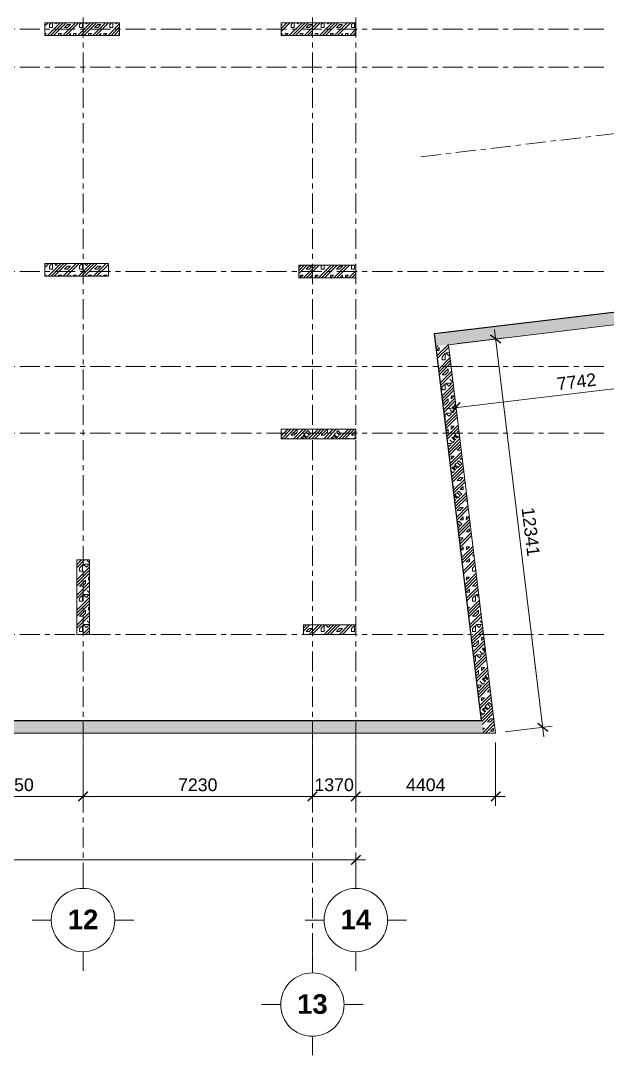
# Model space of a CAD drawing. Header units: millimetres. Extents: x -23040 to 110735, y -14554 to 50786.
# Drawn here: x 30435 to 48925, y -13278 to 19364 of the extents above; entities that cross this region are included whole.
import ezdxf

# ---------------------------------------------------------------- set-up
doc = ezdxf.new("R2010")
doc.units = ezdxf.units.MM
doc.linetypes.add('Grid Line', pattern=[22.225, 12.7, -3.175, 3.175, -3.175])
for name, color, linetype, lineweight in [('DIM', 1, 'Continuous', 5), ('HATCH-TUONG', 152, 'Continuous', 9), ('KH', 6, 'Continuous', 5), ('NET CAT', 3, 'Continuous', 5), ('NET-CAT', 3, 'Continuous', 9), ('TRUC', 225, 'Continuous', 5)]:
    doc.layers.add(name, color=color, linetype=linetype, lineweight=lineweight)
doc.styles.add('Arial_B', font='arialbd_1.ttf', dxfattribs={"height": 619.047619})
doc.styles.add('TA1', font='arial_1.ttf')
doc.dimstyles.new('D_200_KTx2', dxfattribs={"dimtxt": 400, "dimasz": 300, "dimexe": 300, "dimexo": 300, "dimgap": 160, "dimtad": 1, "dimdec": 0, "dimzin": 9, "dimtxsty": 'TA1', "dimblk": 'ARCHTICK', "dimcen": 1, "dimdle": 300, "dimclrd": 256, "dimclre": 256, "dimclrt": 7, "dimadec": 0, "dimazin": 0, "dimtfac": 1, "dimtdec": 0, "dimtix": 1, "dimtmove": 1, "dimatfit": 3, "dimldrblk": 'ARCHTICK', "dimfxl": 0, "dimtolj": 1, "dimtzin": 0, "dimlwd": -1, "dimlwe": -1, "dimarcsym": 0})
pattern_1 = [(45, (95.25, 0), (-476.2456, 476.2456), []), (45, (190.5, 0), (-476.2456, 476.2456), []), (45, (0, 0), (-476.2456, 476.2456), []), (45, (476.25, 0), (-476.2456, 476.2456), []), (45, (571.5, 0), (-476.2456, 476.2456), []), (0, (381, 95.25), (0, 952.5), [95.25, -857.25]), (0, (476.25, 190.5), (0, 952.5), [95.25, -857.25]), (45, (381, 95.25), (0, 952.4912), [134.683, -1212.342]), (45, (476.25, 95.25), (0, 952.4912), [134.683, -1212.342]), (0, (381, 95.25), (0, 952.5), [95.25, -857.25]), (90, (-95.25, 95.25), (-952.5, 6e-14), [95.25, -857.25]), (90, (0, 95.25), (-952.5, 6e-14), [190.5, -762]), (45, (-95.25, 190.5), (0, 952.4912), [134.683, -1212.342]), (90, (762, 381), (-952.5, 6e-14), [95.25, -857.25]), (0, (666.75, 381), (0, 952.5), [95.25, -857.25]), (45, (666.75, 381), (0, 952.4912), [134.683, -1212.342]), (0, (857.25, 95.25), (0, 952.5), [95.25, -857.25]), (0, (857.25, 571.5), (0, 952.5), [95.25, -857.25]), (90, (1047.75, 666.75), (-952.5, 6e-14), [95.25, -857.25]), (45, (857.25, 571.5), (0, 952.4912), [269.367, -1077.658]), (45, (952.5, 571.5), (0, 952.4912), [134.683, -1212.342]), (45, (1143, 762), (0, 952.4912), [134.683, -1212.342]), (0, (1143, 857.25), (0, 952.5), [95.25, -857.25]), (90, (1143, 762), (-952.5, 6e-14), [95.25, -857.25]), (0, (476.25, 762), (0, 952.5), [95.25, -857.25]), (0, (666.75, 857.25), (0, 952.5), [95.25, -857.25]), (90, (571.5, 762), (-952.5, 6e-14), [95.25, -857.25]), (90, (666.75, 762), (-952.5, 6e-14), [95.25, -857.25]), (45, (476.25, 762), (0, 952.4912), [134.683, -1212.342]), (45, (666.75, 762), (0, 952.4912), [134.683, -1212.342]), (135, (119, 214.8), (-952.4912, 6e-14), [134.683, -1212.342]), (135, (238.1, 333.4), (-952.4912, 6e-14), [134.683, -1212.342]), (135, (309.56, 404.8), (-952.4912, 6e-14), [134.683, -1212.342]), (135, (333.4, 428.6), (-952.4912, 6e-14), [134.683, -1212.342]), (135, (381, 476.25), (-952.4912, 6e-14), [134.683, -1212.342]), (135, (404.8, 500.06), (-952.4912, 6e-14), [134.683, -1212.342]), (135, (476.25, 571.5), (-952.4912, 6e-14), [134.683, -1212.342]), (135, (523.9, 619.1), (-952.4912, 6e-14), [134.683, -1212.342]), (45, (119, 214.8), (0, 952.4912), [95.25, -1251.775]), (45, (238.1, 333.4), (0, 952.4912), [67.361, -1279.665]), (45, (404.8, 500.06), (0, 952.4912), [67.361, -1279.665]), (45, (309.56, 595.3), (0, 952.4912), [67.361, -1279.665]), (45, (476.25, 571.5), (0, 952.4912), [67.361, -1279.665]), (45, (381, 666.75), (0, 952.4912), [67.361, -1279.665]), (0, (24.2, 309.5), (0, 952.5), [190.043, -762.457]), (0, (238.1, 523.9), (0, 952.5), [95.25, -857.25])]

# ---------------------------------------------------------------- blocks, each defined once
blk = doc.blocks.new('_ArchTick')
at = {"color": 0, "const_width": 0.15}
blk.add_lwpolyline([(-0.5, -0.5), (0.5, 0.5)], dxfattribs=at)
blk = doc.blocks.new('*D73')
at = {"layer": 'Defpoints', "color": 0, "transparency": 16777216}
for p in [(28051, -3110), (32401, -3110), (32401, -5110)]:
    blk.add_point(p, dxfattribs=at)
at = {"layer": 'DIM', "transparency": 16777216}
for p, q in [((28051, -3410), (28051, -5410)), ((32401, -3410), (32401, -5410)), ((27751, -5110), (32701, -5110))]:
    blk.add_line(p, q, dxfattribs=at)
at = {"layer": 'DIM', "transparency": 16777216, "xscale": 300, "yscale": 300, "zscale": 300, "rotation": 180}
blk.add_blockref('_ArchTick', (28051, -5110), dxfattribs=at)
at = {"layer": 'DIM', "transparency": 16777216, "xscale": 300, "yscale": 300, "zscale": 300}
blk.add_blockref('_ArchTick', (32401, -5110), dxfattribs=at)
at = {"layer": 'DIM', "color": 7, "transparency": 16777216, "insert": (30226, -4746), "char_height": 400, "attachment_point": 5, "style": 'TA1'}
blk.add_mtext('\\A1;4350', dxfattribs=at)
blk = doc.blocks.new('*D74')
at = {"layer": 'Defpoints', "color": 0, "transparency": 16777216}
for p in [(32401, -3110), (39631, -3110), (39631, -5110)]:
    blk.add_point(p, dxfattribs=at)
at = {"layer": 'DIM', "transparency": 16777216}
for p, q in [((32401, -3410), (32401, -5410)), ((39631, -3410), (39631, -5410)), ((32101, -5110), (39931, -5110))]:
    blk.add_line(p, q, dxfattribs=at)
at = {"layer": 'DIM', "transparency": 16777216, "xscale": 300, "yscale": 300, "zscale": 300, "rotation": 180}
blk.add_blockref('_ArchTick', (32401, -5110), dxfattribs=at)
at = {"layer": 'DIM', "transparency": 16777216, "xscale": 300, "yscale": 300, "zscale": 300}
blk.add_blockref('_ArchTick', (39631, -5110), dxfattribs=at)
at = {"layer": 'DIM', "color": 7, "transparency": 16777216, "insert": (36016, -4746), "char_height": 400, "attachment_point": 5, "style": 'TA1'}
blk.add_mtext('\\A1;7230', dxfattribs=at)
blk = doc.blocks.new('*D75')
at = {"layer": 'Defpoints', "color": 0, "transparency": 16777216}
for p in [(39631, -3110), (41001, -3110), (41001, -5110)]:
    blk.add_point(p, dxfattribs=at)
at = {"layer": 'DIM', "transparency": 16777216}
for p, q in [((39631, -3410), (39631, -5410)), ((41001, -3410), (41001, -5410)), ((39631, -5110), (39331, -5110)), ((39631, -5110), (41001, -5110)), ((41001, -5110), (41301, -5110))]:
    blk.add_line(p, q, dxfattribs=at)
at = {"layer": 'DIM', "transparency": 16777216, "xscale": 300, "yscale": 300, "zscale": 300}
blk.add_blockref('_ArchTick', (39631, -5110), dxfattribs=at)
at = {"layer": 'DIM', "transparency": 16777216, "xscale": 300, "yscale": 300, "zscale": 300, "rotation": 180}
blk.add_blockref('_ArchTick', (41001, -5110), dxfattribs=at)
at = {"layer": 'DIM', "color": 7, "transparency": 16777216, "insert": (40316, -4746), "char_height": 400, "attachment_point": 5, "style": 'TA1'}
blk.add_mtext('\\A1;1370', dxfattribs=at)
blk = doc.blocks.new('*D76')
at = {"layer": 'Defpoints', "color": 0, "transparency": 16777216}
for p in [(-8499, -6686), (41001, -6686), (41001, -7110)]:
    blk.add_point(p, dxfattribs=at)
at = {"layer": 'DIM', "transparency": 16777216}
for p, q in [((-8799, -7110), (41301, -7110)), ((-8499, -6986), (-8499, -7410)), ((41001, -6986), (41001, -7410))]:
    blk.add_line(p, q, dxfattribs=at)
at = {"layer": 'DIM', "transparency": 16777216, "xscale": 300, "yscale": 300, "zscale": 300, "rotation": 180}
blk.add_blockref('_ArchTick', (-8499, -7110), dxfattribs=at)
at = {"layer": 'DIM', "transparency": 16777216, "xscale": 300, "yscale": 300, "zscale": 300}
blk.add_blockref('_ArchTick', (41001, -7110), dxfattribs=at)
at = {"layer": 'DIM', "color": 7, "transparency": 16777216, "insert": (16251, -6746), "char_height": 400, "attachment_point": 5, "style": 'TA1'}
blk.add_mtext('\\A1;49500', dxfattribs=at)
blk = doc.blocks.new('Grid - FamilyAL-KH TRUC-550400-MẶT BẰNG HẦM 2')
at = {"layer": 'KH'}
for p, q in [((0, 7), (0, 4)), ((-8, -1), (-5, -1)), ((8, -1), (5, -1)), ((0, -9), (0, -6))]:
    blk.add_line(p, q, dxfattribs=at)
blk.add_circle((0, -1), 5, dxfattribs=at)
blk = doc.blocks.new('*D98')
at = {"layer": 'Defpoints', "color": 0, "transparency": 16777216}
for p in [(43917, 9141), (51891, 7656), (44154, 7157)]:
    blk.add_point(p, dxfattribs=at)
at = {"layer": 'DIM', "transparency": 16777216}
for p, q in [((43952, 8843), (44190, 6859)), ((51856, 7954), (51805, 8376)), ((52139, 8113), (43857, 7121))]:
    blk.add_line(p, q, dxfattribs=at)
at = {"layer": 'DIM', "transparency": 16777216, "xscale": 300, "yscale": 300, "zscale": 300}
for p, rotation in [((51841, 8078), 6.830649259233477), ((44154, 7157), 186.8306492592335)]:
    blk.add_blockref('_ArchTick', p, dxfattribs=dict(at, rotation=rotation))
at = {"layer": 'DIM', "color": 7, "transparency": 16777216, "insert": (47955, 7976), "char_height": 400, "attachment_point": 5, "rotation": 6.8306, "style": 'TA1'}
blk.add_mtext('\\A1;7742', dxfattribs=at)
blk = doc.blocks.new('*D108')
at = {"layer": 'Defpoints', "color": 0, "transparency": 16777216}
for p in [(41001, -3110), (45405, -3110), (45405, -5110)]:
    blk.add_point(p, dxfattribs=at)
at = {"layer": 'DIM', "transparency": 16777216}
for p, q in [((41001, -3410), (41001, -5410)), ((45405, -3410), (45405, -5410)), ((40701, -5110), (45705, -5110))]:
    blk.add_line(p, q, dxfattribs=at)
at = {"layer": 'DIM', "transparency": 16777216, "xscale": 300, "yscale": 300, "zscale": 300, "rotation": 180}
blk.add_blockref('_ArchTick', (41001, -5110), dxfattribs=at)
at = {"layer": 'DIM', "transparency": 16777216, "xscale": 300, "yscale": 300, "zscale": 300}
blk.add_blockref('_ArchTick', (45405, -5110), dxfattribs=at)
at = {"layer": 'DIM', "color": 7, "transparency": 16777216, "insert": (43203, -4746), "char_height": 400, "attachment_point": 5, "style": 'TA1'}
blk.add_mtext('\\A1;4404', dxfattribs=at)
blk = doc.blocks.new('*D109')
at = {"layer": 'Defpoints', "color": 0, "transparency": 16777216}
for p in [(43917, 9141), (45406, 9322), (45405, -3110)]:
    blk.add_point(p, dxfattribs=at)
at = {"layer": 'DIM', "transparency": 16777216}
for p, q in [((46930, -3227), (45370, 9620)), ((44215, 9177), (45704, 9358)), ((45703, -3074), (47192, -2893))]:
    blk.add_line(p, q, dxfattribs=at)
at = {"layer": 'DIM', "transparency": 16777216, "xscale": 300, "yscale": 300, "zscale": 300}
for p, rotation in [((45406, 9322), 96.92598130922812), ((46894, -2929), 276.9259813092281)]:
    blk.add_blockref('_ArchTick', p, dxfattribs=dict(at, rotation=rotation))
at = {"layer": 'DIM', "color": 7, "transparency": 16777216, "insert": (46512, 3240), "char_height": 400, "attachment_point": 5, "rotation": 276.926, "style": 'TA1', "bg_fill": 3, "box_fill_scale": 1.1, "bg_fill_color": 256, "bg_fill_true_color": 13158600, "bg_fill_transparency": 0}
blk.add_mtext('\\A1;12341', dxfattribs=at)

msp = doc.modelspace()

# ---------------------------------------------------------------- hatches: boundary and pattern name
at = {"layer": 'HATCH-TUONG', "lineweight": 5}
h = msp.add_hatch(dxfattribs=at)
h.set_pattern_fill('FP_1', color=256, style=0, pattern_type=2)
h.set_pattern_definition(pattern_1)
h.paths.add_polyline_path([(43529.5, 9094.8), (104445.2, 16400.8), (104334.2, 16780.3), (43482.5, 9482)], flags=0)
h = msp.add_hatch(dxfattribs=at)
h.set_pattern_fill('FP_1', color=256, style=0, pattern_type=2)
h.set_pattern_definition(pattern_1)
h.paths.add_polyline_path([(45404.9, -3110.1), (43916.7, 9141.3), (43529.5, 9094.8), (45012.1, -3110.1)], flags=0)
h = msp.add_hatch(dxfattribs=at)
h.set_pattern_fill('FP_1', color=256, style=0, pattern_type=2)
h.set_pattern_definition(pattern_1)
h.paths.add_polyline_path([(45002, -3110.1), (45012.1, -3110.1), (44964.7, -2720.1), (-3499.5, -2720.1), (-3499.5, -3110.1), (33435.9, -3110.1)], flags=0)
at = {"layer": 'NET CAT'}
h = msp.add_hatch(dxfattribs=at)
h.set_pattern_fill('FP_1', color=256, style=0, pattern_type=2)
h.set_pattern_definition(pattern_1)
h.paths.add_polyline_path([(33550.5, 18899.9), (33550.5, 19299.9), (31200.5, 19299.9), (31200.5, 18899.9), (33435.9, 18899.9)], flags=0)
h = msp.add_hatch(dxfattribs=at)
h.set_pattern_fill('FP_1', color=256, style=0, pattern_type=2)
h.set_pattern_definition(pattern_1)
h.paths.add_polyline_path([(40990.5, 18899.9), (40990.5, 19299.9), (38640.5, 19299.9), (38640.5, 18899.9)], flags=0)
h = msp.add_hatch(dxfattribs=at)
h.set_pattern_fill('FP_1', color=256, style=0, pattern_type=2)
h.set_pattern_definition(pattern_1)
h.paths.add_polyline_path([(33200.5, 11299.9), (33200.5, 11699.9), (31200.5, 11699.9), (31200.5, 11299.9)], flags=0)
h = msp.add_hatch(dxfattribs=at)
h.set_pattern_fill('FP_1', color=256, style=0, pattern_type=2)
h.set_pattern_definition(pattern_1)
h.paths.add_polyline_path([(41000.5, 11249.9), (41000.5, 11649.9), (39200.5, 11649.9), (39200.5, 11249.9)], flags=0)
h = msp.add_hatch(dxfattribs=at)
h.set_pattern_fill('FP_1', color=256, style=0, pattern_type=2)
h.set_pattern_definition(pattern_1)
h.paths.add_polyline_path([(41000.5, 6174.9), (41000.5, 6474.9), (38650.5, 6474.9), (38650.5, 6174.9)], flags=0)
h = msp.add_hatch(dxfattribs=at)
h.set_pattern_fill('FP_1', color=256, style=0, pattern_type=2)
h.set_pattern_definition(pattern_1)
h.paths.add_polyline_path([(32600.5, -0.1), (32600.5, 2349.9), (32200.5, 2349.9), (32200.5, -0.1)], flags=0)
h = msp.add_hatch(dxfattribs=at)
h.set_pattern_fill('FP_1', color=256, style=0, pattern_type=2)
h.set_pattern_definition(pattern_1)
h.paths.add_polyline_path([(41000.5, -0.1), (41000.5, 299.9), (39350.5, 299.9), (39350.5, -0.1)], flags=0)

# ---------------------------------------------------------------- linework, layer by layer
at = {"layer": 'NET CAT', "lineweight": 13}
for p, q in [((33550.5, 19299.9), (31200.5, 19299.9)), ((31200.5, 19299.9), (31200.5, 18899.9)), ((33550.5, 18899.9), (33550.5, 19299.9)), ((40990.5, 19299.9), (38640.5, 19299.9)), ((38640.5, 19299.9), (38640.5, 18899.9)), ((40990.5, 18899.9), (40990.5, 19299.9)), ((31200.5, 18899.9), (33550.5, 18899.9)), ((38640.5, 18899.9), (40990.5, 18899.9)), ((33200.5, 11699.9), (31200.5, 11699.9)), ((31200.5, 11699.9), (31200.5, 11299.9)), ((33200.5, 11299.9), (33200.5, 11699.9)), ((41000.5, 11649.9), (39200.5, 11649.9)), ((39200.5, 11649.9), (39200.5, 11249.9)), ((41000.5, 11249.9), (41000.5, 11649.9)), ((31200.5, 11299.9), (33200.5, 11299.9)), ((39200.5, 11249.9), (41000.5, 11249.9)), ((41000.5, 6474.9), (38650.5, 6474.9)), ((38650.5, 6474.9), (38650.5, 6174.9)), ((41000.5, 6174.9), (41000.5, 6474.9)), ((38650.5, 6174.9), (41000.5, 6174.9)), ((32200.5, 2349.9), (32200.5, -0.1)), ((32600.5, 2349.9), (32200.5, 2349.9)), ((32600.5, -0.1), (32600.5, 2349.9)), ((41000.5, 299.9), (39350.5, 299.9)), ((39350.5, 299.9), (39350.5, -0.1)), ((41000.5, -0.1), (41000.5, 299.9)), ((32200.5, -0.1), (32600.5, -0.1)), ((39350.5, -0.1), (41000.5, -0.1))]:
    msp.add_line(p, q, dxfattribs=at)
at = {"layer": 'NET-CAT'}
for p, q in [((104321.3, 16788.8), (43471.3, 9490.7)), ((43916.7, 9141.3), (104837.8, 16447.9)), ((43471.3, 9490.7), (44953.4, -2710.1)), ((45404.9, -3110.1), (43916.7, 9141.3)), ((44953.4, -2710.1), (-3099.5, -2710.1)), ((-3499.5, -3110.1), (45404.9, -3110.1))]:
    msp.add_line(p, q, dxfattribs=at)
at = {"layer": 'NET-CAT', "lineweight": 15}
for p, q in [((43482.5, 9482), (104334.2, 16780.3)), ((44964.7, -2720.1), (43482.5, 9482)), ((-3109.5, -2720.1), (44964.7, -2720.1))]:
    msp.add_line(p, q, dxfattribs=at)
at = {"layer": 'TRUC', "linetype": 'Grid Line', "ltscale": 50}
for p, q in [((32400.5, 47249.9), (32400.5, -7610.1)), ((39630.5, 47249.9), (39630.5, -10277.6)), ((41000.5, 47249.9), (41000.5, -7610.1)), ((43048.1, 15069), (107566.1, 22797.3)), ((48819.1, 19099.9), (-15192.4, 19099.9)), ((48819.1, 17899.9), (-17507, 17899.9)), ((48819.1, 11449.9), (-15192.4, 11449.9)), ((48819.1, 8449.9), (-17507, 8449.9)), ((48819.1, 6349.9), (-15192.4, 6349.9)), ((48819.1, -0.1), (-15192.4, -0.1))]:
    msp.add_line(p, q, dxfattribs=at)

# ---------------------------------------------------------------- block references
at = {"lineweight": 5, "xscale": 199.9999999999999, "yscale": 199.9999999999999, "zscale": 199.9999999999999, "rotation": 180}
for p in [(32400.5, -9210.1), (41000.5, -9210.1), (39630.5, -11877.6)]:
    msp.add_blockref('Grid - FamilyAL-KH TRUC-550400-MẶT BẰNG HẦM 2', p, dxfattribs=at)

# ---------------------------------------------------------------- texts
at = {"layer": 'KH', "char_height": 619.05, "width": 1116.488, "attachment_point": 2, "line_spacing_factor": 0.941778, "style": 'Arial_B'}
for s, insert in [('12', (32400.8, -8682.2)), ('14', (41000.8, -8682.2)), ('13', (39630.8, -11349.8))]:
    msp.add_mtext(s, dxfattribs=dict(at, insert=insert))

# ---------------------------------------------------------------- dimensions: what is measured, and where the dimension line sits
at = {"layer": 'DIM'}
dim = msp.add_linear_dim(base=(44154.4, 7156.9), p1=(51891.5, 7656.4), p2=(43916.7, 9141.3), angle=6.83065, dimstyle='D_200_KTx2', dxfattribs=at)
dim.commit()
dim.dimension.update_dxf_attribs({"geometry": '*D98', "text_midpoint": (47954.8, 7975.5)})
for base, p1, p2, picture, middle in [((32400.5, -5110.1), (28050.5, -3110.1), (32400.5, -3110.1), '*D73', (30225.5, -4745.7)), ((39630.5, -5110.1), (32400.5, -3110.1), (39630.5, -3110.1), '*D74', (36015.5, -4745.7)), ((41000.5, -5110.1), (39630.5, -3110.1), (41000.5, -3110.1), '*D75', (40315.5, -4745.7)), ((45404.9, -5110.1), (41000.5, -3110.1), (45404.9, -3110.1), '*D108', (43202.7, -4745.8)), ((41000.5, -7110.1), (-8499.5, -6685.8), (41000.5, -6685.8), '*D76', (16250.5, -6745.8))]:
    dim = msp.add_linear_dim(base=base, p1=p1, p2=p2, dimstyle='D_200_KTx2', dxfattribs=at)
    dim.commit()
    dim.dimension.update_dxf_attribs({"geometry": picture, "text_midpoint": middle})

# ---------------------------------------------------------------- next in the draw order: dimensions: what is measured, and where the dimension line sits
dim = msp.add_aligned_dim(p1=(45404.9, -3110.1), p2=(43916.7, 9141.3), distance=-1500, dimstyle='D_200_KTx2', override={"dimtfill": 1, "dimarcsym": 2}, dxfattribs=at)
dim.commit()
dim.dimension.update_dxf_attribs({"geometry": '*D109', "text_midpoint": (46511.6, 3240.4)})

doc.saveas('drawing.dxf')
